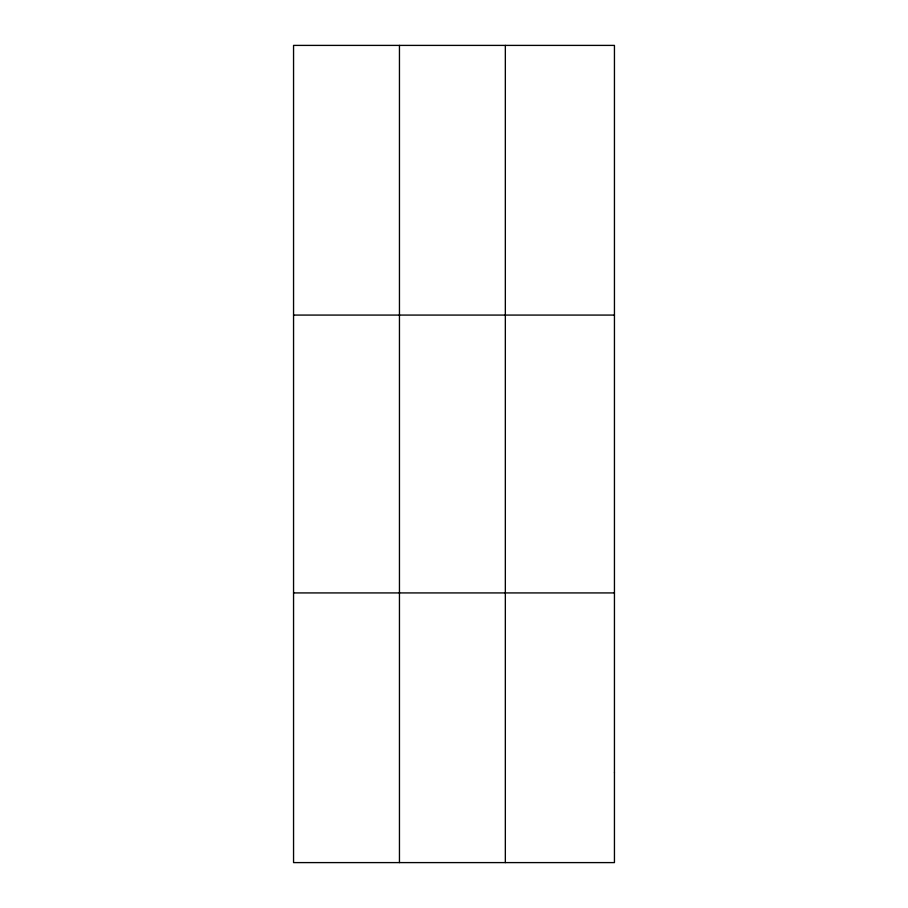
<?xml version="1.0" encoding="UTF-8"?>
<svg xmlns="http://www.w3.org/2000/svg" width="908" height="908" viewBox="0 0 908 908"><rect width="100%" height="100%" fill="white"/><g stroke="black" fill="none" stroke-linecap="round" stroke-linejoin="round"><path stroke-width="1.36" d="M399.452 45.4L399.452 862.6M505.336 45.4L505.336 862.6M293.556 315.076L614.444 315.076M293.556 592.924L614.444 592.924M614.444 772.708L614.444 862.6L293.556 862.6L293.556 45.4L614.444 45.4L614.444 772.708"/></g></svg>
